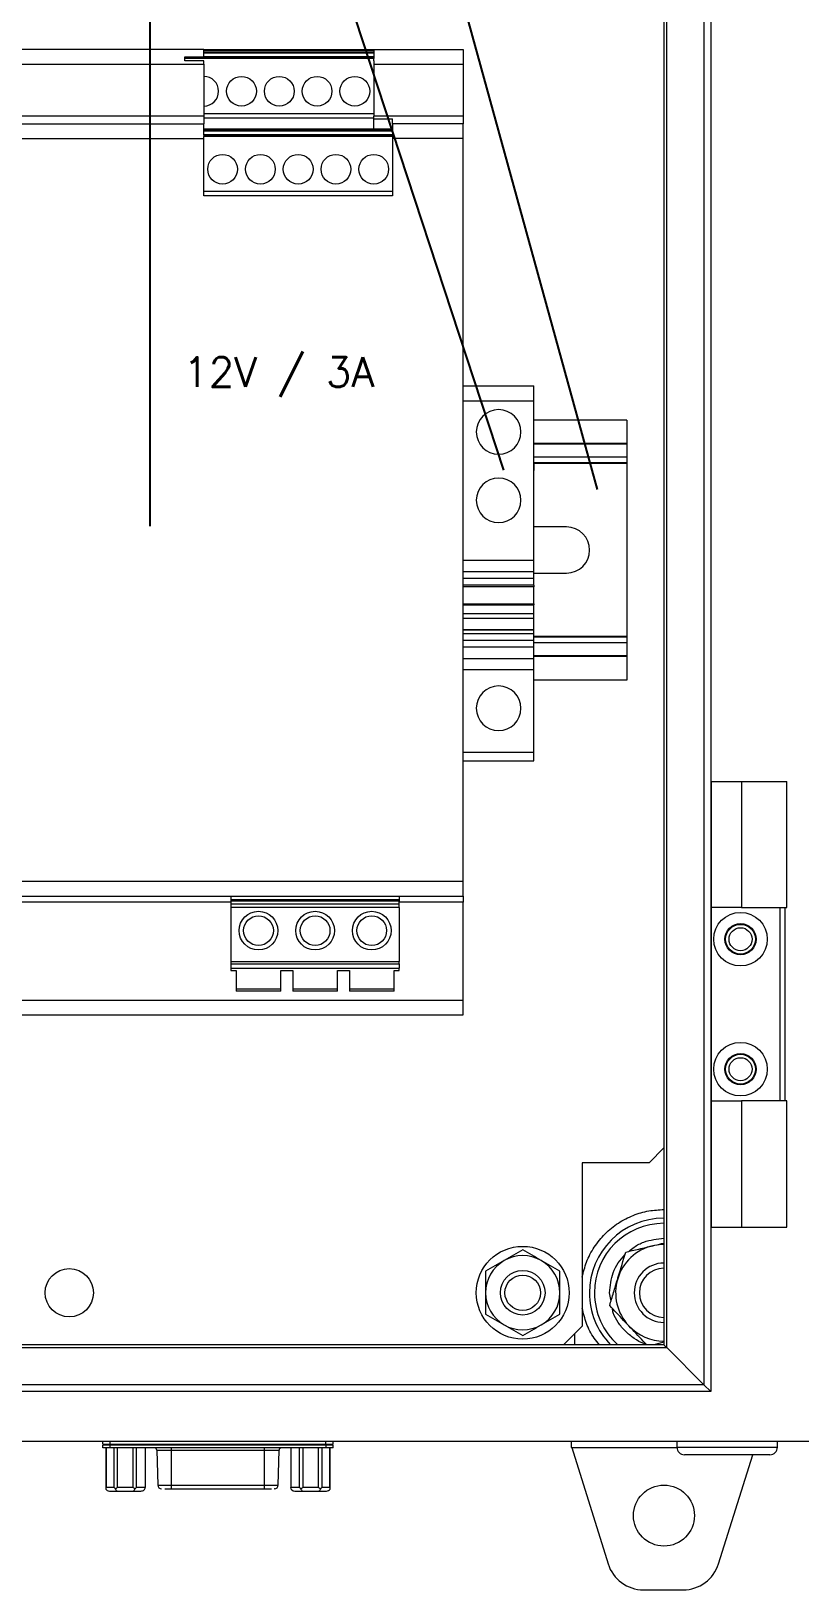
# Model space of a CAD drawing. Extents: x 4137 to 28680, y 2446 to 6814.
# Drawn here: x 15388.4 to 15518.7, y 3006.1 to 3270.5 of the extents above; entities that cross this region are included whole.
import ezdxf
from ezdxf.enums import TextEntityAlignment as Align

# ---------------------------------------------------------------- set-up
doc = ezdxf.new("R2010")
doc.units = 0
doc.header["$LTSCALE"] = 0.5
doc.layers.get('0').update_dxf_attribs({"linetype": 'CONTINUOUS'})
doc.layers.add('DIM', color=5, linetype='CONTINUOUS')
doc.layers.add('VOL', color=2, linetype='CONTINUOUS')
doc.styles.get("Standard").update_dxf_attribs({"font": 'simplex.shx'})

msp = doc.modelspace()

# ---------------------------------------------------------------- linework, layer by layer
at = {"color": 7, "linetype": 'Continuous', "lineweight": 15}
for p, q in [((15503.64, 3400.86), (15503.64, 3039.73)), ((15503.64, 3400.86), (15503.64, 3039.73)), ((15502.47, 3399.7), (15502.47, 3040.89)), ((15502.47, 3399.7), (15502.47, 3040.89)), ((15495.69, 3392.91), (15495.69, 3047.67)), ((15495.69, 3392.91), (15495.69, 3047.67)), ((15496.18, 3047.18), (15496.18, 3393.41)), ((15496.18, 3047.18), (15496.18, 3393.41)), ((15417.68, 3267.42), (15386.07, 3267.42)), ((15417.68, 3267.42), (15386.07, 3267.42)), ((15414.48, 3266.15), (15417.68, 3266.15)), ((15414.48, 3265.9), (15414.48, 3266.15)), ((15414.48, 3266.15), (15446.49, 3266.15)), ((15414.48, 3266.15), (15414.48, 3266.15)), ((15414.48, 3266.15), (15417.68, 3266.15)), ((15414.48, 3265.9), (15414.48, 3266.15)), ((15414.48, 3266.15), (15446.49, 3266.15)), ((15414.48, 3266.15), (15414.48, 3266.15)), ((15446.49, 3265.9), (15414.48, 3265.9)), ((15414.48, 3265.51), (15414.48, 3265.9)), ((15446.49, 3265.9), (15414.48, 3265.9)), ((15414.48, 3265.51), (15414.48, 3265.9)), ((15417.68, 3266.15), (15417.68, 3267.42)), ((15417.68, 3267.42), (15446.49, 3267.42)), ((15417.68, 3266.15), (15417.68, 3267.42)), ((15417.68, 3267.42), (15446.49, 3267.42)), ((15417.68, 3267.16), (15446.49, 3267.16)), ((15417.68, 3267.16), (15446.49, 3267.16)), ((15417.68, 3266.91), (15446.49, 3266.91)), ((15417.68, 3266.91), (15446.49, 3266.91)), ((15446.49, 3266.79), (15417.68, 3266.79)), ((15446.49, 3266.79), (15417.68, 3266.79)), ((15446.49, 3266.18), (15417.68, 3266.18)), ((15446.49, 3266.18), (15417.68, 3266.18)), ((15446.49, 3267.42), (15446.49, 3266.15)), ((15446.49, 3267.42), (15461.67, 3267.42)), ((15446.49, 3267.42), (15446.49, 3266.15)), ((15446.49, 3267.42), (15461.67, 3267.42)), ((15446.49, 3266.15), (15446.49, 3265.9)), ((15446.49, 3266.15), (15446.49, 3266.15)), ((15446.49, 3266.15), (15446.49, 3265.9)), ((15446.49, 3266.15), (15446.49, 3266.15)), ((15446.49, 3265.51), (15446.49, 3265.9)), ((15446.49, 3265.51), (15446.49, 3265.9)), ((15461.67, 3267.42), (15461.67, 3264.9)), ((15461.67, 3267.42), (15461.67, 3264.9)), ((15386.07, 3264.9), (15417.68, 3264.9)), ((15386.07, 3264.9), (15417.68, 3264.9)), ((15417.68, 3265.51), (15414.48, 3265.51)), ((15417.68, 3265.51), (15414.48, 3265.51)), ((15417.68, 3264.9), (15417.68, 3265.51)), ((15417.68, 3264.9), (15417.68, 3265.51)), ((15417.68, 3264.9), (15417.68, 3256.08)), ((15417.68, 3264.9), (15417.68, 3256.08)), ((15446.49, 3265.51), (15446.49, 3264.9)), ((15446.49, 3265.51), (15446.49, 3264.9)), ((15446.49, 3264.9), (15461.67, 3264.9)), ((15446.49, 3264.9), (15446.49, 3256.08)), ((15446.49, 3264.9), (15461.67, 3264.9)), ((15446.49, 3264.9), (15446.49, 3256.08)), ((15461.67, 3264.9), (15461.67, 3256.08)), ((15461.67, 3264.9), (15461.67, 3256.08)), ((15417.68, 3256.08), (15386.07, 3256.08)), ((15417.68, 3256.08), (15386.07, 3256.08)), ((15417.68, 3256.54), (15446.49, 3256.54)), ((15417.68, 3256.54), (15446.49, 3256.54)), ((15417.68, 3256.08), (15417.68, 3254.82)), ((15417.68, 3256.08), (15417.68, 3254.82)), ((15417.68, 3255.79), (15446.49, 3255.79)), ((15417.68, 3255.79), (15446.49, 3255.79)), ((15446.49, 3255.65), (15446.49, 3256.08)), ((15461.67, 3256.08), (15446.49, 3256.08)), ((15446.49, 3255.65), (15446.49, 3256.08)), ((15461.67, 3256.08), (15446.49, 3256.08)), ((15446.49, 3255.65), (15449.69, 3255.65)), ((15446.49, 3253.93), (15446.49, 3255.65)), ((15446.49, 3255.65), (15449.69, 3255.65)), ((15446.49, 3253.93), (15446.49, 3255.65)), ((15449.69, 3254.82), (15449.69, 3255.65)), ((15449.69, 3254.82), (15449.69, 3255.65)), ((15461.67, 3256.08), (15461.67, 3254.82)), ((15461.67, 3256.08), (15461.67, 3254.82)), ((15386.07, 3254.82), (15417.68, 3254.82)), ((15386.07, 3254.82), (15417.68, 3254.82)), ((15417.68, 3252.9), (15417.68, 3254.82)), ((15417.68, 3252.9), (15417.68, 3254.82)), ((15417.68, 3253.93), (15449.69, 3253.93)), ((15417.68, 3253.93), (15449.69, 3253.93)), ((15449.69, 3253.68), (15417.68, 3253.68)), ((15449.69, 3253.68), (15417.68, 3253.68)), ((15449.69, 3253.56), (15417.68, 3253.56)), ((15449.69, 3253.56), (15417.68, 3253.56)), ((15417.68, 3252.95), (15449.69, 3252.95)), ((15417.68, 3252.95), (15449.69, 3252.95)), ((15449.69, 3252.92), (15417.68, 3252.92)), ((15449.69, 3252.92), (15417.68, 3252.92)), ((15417.68, 3252.9), (15417.68, 3252.67)), ((15417.68, 3252.9), (15417.68, 3252.67)), ((15449.69, 3252.67), (15417.68, 3252.67)), ((15417.68, 3243.31), (15417.68, 3252.67)), ((15449.69, 3252.67), (15417.68, 3252.67)), ((15417.68, 3243.31), (15417.68, 3252.67)), ((15449.69, 3254.82), (15449.69, 3252.9)), ((15461.67, 3254.82), (15449.69, 3254.82)), ((15449.69, 3254.82), (15449.69, 3252.9)), ((15461.67, 3254.82), (15449.69, 3254.82)), ((15449.69, 3252.67), (15449.69, 3252.9)), ((15449.69, 3252.67), (15449.69, 3252.9)), ((15449.69, 3252.67), (15449.69, 3243.31)), ((15449.69, 3252.67), (15449.69, 3243.31)), ((15461.67, 3252.3), (15461.67, 3254.82)), ((15461.67, 3252.3), (15461.67, 3254.82)), ((15386.07, 3252.3), (15417.68, 3252.3)), ((15386.07, 3252.3), (15417.68, 3252.3)), ((15461.67, 3252.3), (15449.69, 3252.3)), ((15461.67, 3252.3), (15449.69, 3252.3)), ((15461.67, 3126.3), (15461.67, 3252.3)), ((15461.67, 3126.3), (15461.67, 3252.3)), ((15449.69, 3243.31), (15417.68, 3243.31)), ((15417.68, 3242.98), (15417.68, 3243.31)), ((15449.69, 3243.31), (15417.68, 3243.31)), ((15417.68, 3242.98), (15417.68, 3243.31)), ((15417.68, 3242.56), (15417.68, 3242.98)), ((15417.68, 3242.56), (15417.68, 3242.98)), ((15449.69, 3242.56), (15417.68, 3242.56)), ((15449.69, 3242.56), (15417.68, 3242.56)), ((15449.69, 3243.31), (15449.69, 3242.98)), ((15449.69, 3243.31), (15449.69, 3242.98)), ((15449.69, 3242.98), (15449.69, 3242.56)), ((15449.69, 3242.98), (15449.69, 3242.56)), ((15461.67, 3210.34), (15473.64, 3210.34)), ((15461.67, 3210.34), (15473.64, 3210.34)), ((15473.64, 3207.82), (15473.64, 3210.34)), ((15473.64, 3207.82), (15473.64, 3210.34)), ((15461.67, 3207.82), (15473.64, 3207.82)), ((15461.67, 3207.82), (15473.64, 3207.82)), ((15473.64, 3180.73), (15473.64, 3207.82)), ((15473.64, 3180.73), (15473.64, 3207.82)), ((15489.39, 3204.54), (15473.64, 3204.54)), ((15489.39, 3204.54), (15473.64, 3204.54)), ((15489.39, 3204.54), (15489.39, 3200.51)), ((15489.39, 3204.54), (15489.39, 3200.51)), ((15489.39, 3200.51), (15489.39, 3198.24)), ((15489.39, 3200.51), (15489.39, 3198.24)), ((15489.39, 3198.24), (15473.64, 3198.24)), ((15489.39, 3198.24), (15473.64, 3198.24)), ((15473.64, 3197.25), (15473.64, 3195.98)), ((15473.64, 3197.25), (15473.64, 3195.98)), ((15489.39, 3198.24), (15489.39, 3197.23)), ((15489.39, 3198.24), (15489.39, 3197.23)), ((15489.39, 3197.23), (15489.39, 3167.75)), ((15489.39, 3197.23), (15489.39, 3167.75)), ((15479.18, 3186.4), (15473.64, 3186.4)), ((15479.18, 3186.4), (15473.64, 3186.4)), ((15473.64, 3180.73), (15461.67, 3180.73)), ((15473.64, 3180.73), (15461.67, 3180.73)), ((15461.67, 3178.84), (15473.64, 3178.84)), ((15461.67, 3178.84), (15473.64, 3178.84)), ((15473.64, 3178.84), (15473.64, 3180.73)), ((15473.64, 3178.84), (15473.64, 3180.73)), ((15473.64, 3177.7), (15473.64, 3178.84)), ((15473.64, 3177.7), (15473.64, 3178.84)), ((15473.64, 3178.59), (15479.18, 3178.59)), ((15473.64, 3178.59), (15479.18, 3178.59)), ((15461.67, 3177.7), (15473.64, 3177.7)), ((15461.67, 3177.7), (15473.64, 3177.7)), ((15473.64, 3176.55), (15461.67, 3176.55)), ((15473.64, 3176.55), (15461.67, 3176.55)), ((15473.64, 3176.25), (15461.67, 3176.25)), ((15473.64, 3176.25), (15461.67, 3176.25)), ((15473.64, 3176.55), (15473.64, 3177.7)), ((15473.64, 3176.55), (15473.64, 3177.7)), ((15473.64, 3176.55), (15473.64, 3176.25)), ((15473.64, 3176.55), (15473.64, 3176.25)), ((15473.64, 3173.36), (15473.64, 3176.25)), ((15473.64, 3173.36), (15473.64, 3176.25)), ((15461.67, 3173.36), (15473.64, 3173.36)), ((15461.67, 3173.36), (15473.64, 3173.36)), ((15461.67, 3173.17), (15473.64, 3173.17)), ((15461.67, 3173.17), (15473.64, 3173.17)), ((15461.67, 3173.17), (15473.64, 3173.17)), ((15461.67, 3173.17), (15473.64, 3173.17)), ((15473.64, 3173.36), (15473.64, 3173.17)), ((15473.64, 3173.36), (15473.64, 3173.17)), ((15473.64, 3171.66), (15473.64, 3173.17)), ((15473.64, 3171.66), (15473.64, 3173.17)), ((15473.64, 3171.66), (15461.67, 3171.66)), ((15473.64, 3171.66), (15461.67, 3171.66)), ((15473.64, 3170.9), (15461.67, 3170.9)), ((15473.64, 3170.9), (15461.67, 3170.9)), ((15473.64, 3170.9), (15461.67, 3170.9)), ((15473.64, 3170.9), (15461.67, 3170.9)), ((15473.64, 3170.9), (15473.64, 3171.66)), ((15473.64, 3170.9), (15473.64, 3171.66)), ((15473.64, 3168.98), (15473.64, 3170.9)), ((15473.64, 3168.98), (15473.64, 3170.9)), ((15473.64, 3168.98), (15461.67, 3168.98)), ((15473.64, 3168.98), (15461.67, 3168.98)), ((15461.67, 3168.96), (15473.64, 3168.96)), ((15461.67, 3168.96), (15473.64, 3168.96)), ((15473.64, 3168.28), (15461.67, 3168.28)), ((15473.64, 3168.28), (15461.67, 3168.28)), ((15473.64, 3168.96), (15473.64, 3168.98)), ((15473.64, 3168.96), (15473.64, 3168.98)), ((15473.64, 3168.28), (15473.64, 3168.96)), ((15473.64, 3168.28), (15473.64, 3168.96)), ((15473.64, 3167.12), (15473.64, 3168.28)), ((15473.64, 3167.12), (15473.64, 3168.28)), ((15473.64, 3167.12), (15461.67, 3167.12)), ((15473.64, 3167.12), (15461.67, 3167.12)), ((15473.64, 3165.99), (15461.67, 3165.99)), ((15473.64, 3165.99), (15461.67, 3165.99)), ((15473.64, 3165.99), (15473.64, 3167.12)), ((15473.64, 3165.99), (15473.64, 3167.12)), ((15489.39, 3166.74), (15473.64, 3166.74)), ((15489.39, 3166.74), (15473.64, 3166.74)), ((15473.64, 3164.1), (15473.64, 3165.99)), ((15473.64, 3164.1), (15473.64, 3165.99)), ((15489.39, 3167.75), (15489.39, 3166.74)), ((15489.39, 3167.75), (15489.39, 3166.74)), ((15489.39, 3166.74), (15489.39, 3164.47)), ((15489.39, 3166.74), (15489.39, 3164.47)), ((15461.67, 3164.1), (15473.64, 3164.1)), ((15461.67, 3164.1), (15473.64, 3164.1)), ((15473.64, 3162.21), (15473.64, 3164.1)), ((15473.64, 3162.21), (15473.64, 3164.1)), ((15489.39, 3164.47), (15489.39, 3160.44)), ((15489.39, 3164.47), (15489.39, 3160.44)), ((15461.67, 3162.21), (15473.64, 3162.21)), ((15461.67, 3162.21), (15473.64, 3162.21)), ((15473.64, 3148.22), (15473.64, 3162.21)), ((15473.64, 3148.22), (15473.64, 3162.21)), ((15489.39, 3160.44), (15473.64, 3160.44)), ((15489.39, 3160.44), (15473.64, 3160.44)), ((15461.67, 3148.22), (15473.64, 3148.22)), ((15461.67, 3148.22), (15473.64, 3148.22)), ((15461.67, 3146.71), (15473.64, 3146.71)), ((15461.67, 3146.71), (15473.64, 3146.71)), ((15473.64, 3146.71), (15473.64, 3148.22)), ((15473.64, 3146.71), (15473.64, 3148.22)), ((15503.73, 3143.24), (15503.64, 3143.24)), ((15503.73, 3143.24), (15503.64, 3143.24)), ((15503.73, 3121.82), (15503.73, 3143.24)), ((15503.73, 3143.24), (15508.85, 3143.24)), ((15503.73, 3121.82), (15503.73, 3143.24)), ((15503.73, 3143.24), (15508.85, 3143.24)), ((15508.85, 3143.24), (15508.85, 3121.82)), ((15508.85, 3143.24), (15516.54, 3143.24)), ((15508.85, 3143.24), (15508.85, 3121.82)), ((15508.85, 3143.24), (15516.54, 3143.24)), ((15516.54, 3121.82), (15516.54, 3143.24)), ((15516.54, 3121.82), (15516.54, 3143.24)), ((15386.07, 3126.3), (15461.67, 3126.3)), ((15386.07, 3126.3), (15461.67, 3126.3)), ((15461.67, 3123.78), (15461.67, 3126.3)), ((15461.67, 3123.78), (15461.67, 3126.3)), ((15386.07, 3123.78), (15461.67, 3123.78)), ((15386.07, 3123.78), (15461.67, 3123.78)), ((15422.28, 3123.78), (15422.28, 3123.19)), ((15422.28, 3123.78), (15422.28, 3123.19)), ((15422.28, 3123.19), (15450.83, 3123.19)), ((15422.28, 3123.19), (15422.28, 3122.92)), ((15422.28, 3123.19), (15450.83, 3123.19)), ((15422.28, 3123.19), (15422.28, 3122.92)), ((15450.83, 3122.92), (15422.28, 3122.92)), ((15422.28, 3122.92), (15422.28, 3122.45)), ((15450.83, 3122.92), (15422.28, 3122.92)), ((15422.28, 3122.92), (15422.28, 3122.45)), ((15450.83, 3123.78), (15450.83, 3123.19)), ((15450.83, 3123.78), (15450.83, 3123.19)), ((15450.83, 3123.19), (15450.83, 3122.92)), ((15450.83, 3123.19), (15450.83, 3122.92)), ((15450.83, 3122.45), (15450.83, 3122.92)), ((15450.83, 3122.45), (15450.83, 3122.92)), ((15461.67, 3123.78), (15461.67, 3122.77)), ((15461.67, 3123.78), (15461.67, 3122.77)), ((15422.28, 3122.45), (15450.83, 3122.45)), ((15422.28, 3122.45), (15422.28, 3121.82)), ((15422.28, 3122.45), (15450.83, 3122.45)), ((15422.28, 3122.45), (15422.28, 3121.82)), ((15450.83, 3121.82), (15422.28, 3121.82)), ((15422.28, 3121.82), (15422.28, 3112.69)), ((15450.83, 3121.82), (15422.28, 3121.82)), ((15422.28, 3121.82), (15422.28, 3112.69)), ((15450.83, 3121.82), (15450.83, 3122.45)), ((15450.83, 3121.82), (15450.83, 3122.45)), ((15450.83, 3121.82), (15450.83, 3112.69)), ((15450.83, 3121.82), (15450.83, 3112.69)), ((15461.67, 3106.14), (15461.67, 3122.77)), ((15461.67, 3106.14), (15461.67, 3122.77)), ((15503.64, 3121.82), (15503.73, 3121.82)), ((15503.64, 3121.82), (15503.73, 3121.82)), ((15508.85, 3121.82), (15503.73, 3121.82)), ((15508.85, 3121.82), (15503.73, 3121.82)), ((15503.76, 3089.06), (15503.76, 3121.82)), ((15503.76, 3089.06), (15503.76, 3121.82)), ((15508.85, 3121.82), (15516.54, 3121.82)), ((15508.85, 3121.82), (15516.54, 3121.82)), ((15515.35, 3121.82), (15515.35, 3089.06)), ((15515.35, 3121.82), (15515.35, 3089.06)), ((15516.23, 3089.06), (15516.23, 3121.82)), ((15516.23, 3089.06), (15516.23, 3121.82)), ((15422.28, 3112.69), (15450.83, 3112.69)), ((15422.28, 3112.69), (15422.28, 3112.31)), ((15422.28, 3112.69), (15450.83, 3112.69)), ((15422.28, 3112.69), (15422.28, 3112.31)), ((15422.28, 3112.31), (15450.83, 3112.31)), ((15422.28, 3112.31), (15422.28, 3111.55)), ((15422.28, 3112.31), (15450.83, 3112.31)), ((15422.28, 3112.31), (15422.28, 3111.55)), ((15450.83, 3112.31), (15450.83, 3112.69)), ((15450.83, 3112.31), (15450.83, 3112.69)), ((15450.83, 3112.31), (15450.83, 3111.55)), ((15450.83, 3112.31), (15450.83, 3111.55)), ((15422.28, 3111.55), (15450.83, 3111.55)), ((15422.28, 3111.55), (15422.28, 3111.18)), ((15422.28, 3111.55), (15450.83, 3111.55)), ((15422.28, 3111.55), (15422.28, 3111.18)), ((15422.28, 3111.18), (15423.18, 3111.18)), ((15422.28, 3111.18), (15423.18, 3111.18)), ((15423.18, 3111.18), (15423.18, 3108.03)), ((15423.18, 3111.18), (15423.18, 3108.03)), ((15430.74, 3111.18), (15432.78, 3111.18)), ((15430.74, 3108.03), (15430.74, 3111.18)), ((15430.74, 3111.18), (15432.78, 3111.18)), ((15430.74, 3108.03), (15430.74, 3111.18)), ((15432.78, 3111.18), (15432.78, 3108.03)), ((15432.78, 3111.18), (15432.78, 3108.03)), ((15440.34, 3111.18), (15442.38, 3111.18)), ((15440.34, 3108.03), (15440.34, 3111.18)), ((15440.34, 3111.18), (15442.38, 3111.18)), ((15440.34, 3108.03), (15440.34, 3111.18)), ((15442.38, 3111.18), (15442.38, 3108.03)), ((15442.38, 3111.18), (15442.38, 3108.03)), ((15449.94, 3111.18), (15450.83, 3111.18)), ((15449.94, 3108.03), (15449.94, 3111.18)), ((15449.94, 3111.18), (15450.83, 3111.18)), ((15449.94, 3108.03), (15449.94, 3111.18)), ((15450.83, 3111.18), (15450.83, 3111.55)), ((15450.83, 3111.18), (15450.83, 3111.55)), ((15423.18, 3108.03), (15430.74, 3108.03)), ((15423.18, 3108.03), (15423.18, 3107.65)), ((15423.18, 3108.03), (15430.74, 3108.03)), ((15423.18, 3108.03), (15423.18, 3107.65)), ((15430.74, 3107.65), (15423.18, 3107.65)), ((15430.74, 3107.65), (15423.18, 3107.65)), ((15430.74, 3107.65), (15430.74, 3108.03)), ((15430.74, 3107.65), (15430.74, 3108.03)), ((15432.78, 3108.03), (15440.34, 3108.03)), ((15432.78, 3108.03), (15432.78, 3107.65)), ((15432.78, 3108.03), (15440.34, 3108.03)), ((15432.78, 3108.03), (15432.78, 3107.65)), ((15440.34, 3107.65), (15432.78, 3107.65)), ((15440.34, 3107.65), (15432.78, 3107.65)), ((15440.34, 3107.65), (15440.34, 3108.03)), ((15440.34, 3107.65), (15440.34, 3108.03)), ((15442.38, 3108.03), (15449.94, 3108.03)), ((15442.38, 3108.03), (15442.38, 3107.65)), ((15442.38, 3108.03), (15449.94, 3108.03)), ((15442.38, 3108.03), (15442.38, 3107.65)), ((15449.94, 3107.65), (15442.38, 3107.65)), ((15449.94, 3107.65), (15442.38, 3107.65)), ((15449.94, 3107.65), (15449.94, 3108.03)), ((15449.94, 3107.65), (15449.94, 3108.03)), ((15386.07, 3106.14), (15461.67, 3106.14)), ((15386.07, 3106.14), (15461.67, 3106.14)), ((15461.67, 3103.62), (15461.67, 3106.14)), ((15461.67, 3103.62), (15461.67, 3106.14)), ((15386.07, 3103.62), (15461.67, 3103.62)), ((15386.07, 3103.62), (15461.67, 3103.62)), ((15503.64, 3089.06), (15503.73, 3089.06)), ((15503.64, 3089.06), (15503.73, 3089.06)), ((15503.73, 3067.64), (15503.73, 3089.06)), ((15503.73, 3089.06), (15508.85, 3089.06)), ((15503.73, 3067.64), (15503.73, 3089.06)), ((15503.73, 3089.06), (15508.85, 3089.06)), ((15508.85, 3089.06), (15508.85, 3067.64)), ((15516.54, 3089.06), (15508.85, 3089.06)), ((15508.85, 3089.06), (15508.85, 3067.64)), ((15516.54, 3089.06), (15508.85, 3089.06)), ((15516.54, 3067.64), (15516.54, 3089.06)), ((15516.54, 3067.64), (15516.54, 3089.06)), ((15495.69, 3081.06), (15493.17, 3078.54)), ((15495.69, 3081.06), (15493.17, 3078.54)), ((15493.17, 3078.54), (15481.83, 3078.54)), ((15481.83, 3078.54), (15481.83, 3050.82)), ((15493.17, 3078.54), (15481.83, 3078.54)), ((15481.83, 3078.54), (15481.83, 3050.82)), ((15503.64, 3067.64), (15503.73, 3067.64)), ((15503.64, 3067.64), (15503.73, 3067.64)), ((15503.73, 3067.64), (15508.85, 3067.64)), ((15503.73, 3067.64), (15508.85, 3067.64)), ((15508.85, 3067.64), (15516.54, 3067.64)), ((15508.85, 3067.64), (15516.54, 3067.64)), ((15481.83, 3050.82), (15478.68, 3047.67)), ((15481.83, 3050.82), (15478.68, 3047.67)), ((15480.57, 3047.67), (15480.57, 3049.56)), ((15480.57, 3047.67), (15480.57, 3049.56)), ((15284.78, 3047.18), (15496.18, 3047.18)), ((15284.78, 3047.18), (15496.18, 3047.18)), ((15495.69, 3047.67), (15285.27, 3047.67)), ((15495.69, 3047.67), (15285.27, 3047.67)), ((15495.69, 3048.08), (15493.98, 3047.67)), ((15495.69, 3048.08), (15493.98, 3047.67)), ((15502.47, 3040.89), (15496.18, 3047.18)), ((15502.47, 3040.89), (15496.18, 3047.18)), ((15502.47, 3040.89), (15278.49, 3040.89)), ((15502.47, 3040.89), (15278.49, 3040.89)), ((15502.47, 3040.89), (15503.64, 3039.73)), ((15502.47, 3040.89), (15503.64, 3039.73)), ((15503.64, 3039.73), (15277.33, 3039.73)), ((15503.64, 3039.73), (15277.33, 3039.73)), ((15268.89, 3031.29), (15520.89, 3031.29)), ((15268.89, 3031.29), (15520.89, 3031.29)), ((15400.56, 3030.79), (15400.56, 3031.29)), ((15400.56, 3030.79), (15401.82, 3030.79)), ((15400.56, 3030.16), (15400.56, 3030.66)), ((15401.82, 3030.66), (15400.56, 3030.66)), ((15401.82, 3030.79), (15401.82, 3031.29)), ((15401.82, 3030.79), (15438.36, 3030.79)), ((15401.82, 3030.16), (15401.82, 3030.66)), ((15438.36, 3030.66), (15401.82, 3030.66)), ((15402.45, 3030.79), (15402.45, 3030.66)), ((15406.23, 3030.66), (15406.23, 3030.79)), ((15410.73, 3030.79), (15410.73, 3030.66)), ((15429.45, 3030.66), (15429.45, 3030.79)), ((15433.95, 3030.79), (15433.95, 3030.66)), ((15437.73, 3030.66), (15437.73, 3030.79)), ((15438.36, 3030.79), (15438.36, 3031.29)), ((15438.36, 3030.79), (15439.62, 3030.79)), ((15438.36, 3030.66), (15438.36, 3030.16)), ((15439.62, 3030.66), (15438.36, 3030.66)), ((15439.62, 3030.79), (15439.62, 3031.29)), ((15439.62, 3030.16), (15439.62, 3030.66)), ((15479.94, 3031.29), (15479.94, 3030.25)), ((15479.94, 3031.29), (15479.94, 3030.25)), ((15497.9, 3031.29), (15497.9, 3030.28)), ((15497.9, 3031.29), (15497.9, 3030.28)), ((15514.91, 3030.28), (15514.91, 3031.29)), ((15514.91, 3030.28), (15514.91, 3031.29)), ((15401.82, 3030.16), (15400.56, 3030.16)), ((15401.06, 3030.16), (15401.06, 3023.17)), ((15401.14, 3030.16), (15401.14, 3023.48)), ((15438.36, 3030.16), (15401.82, 3030.16)), ((15402.48, 3023.48), (15402.48, 3030.16)), ((15403.03, 3030.16), (15403.03, 3023.48)), ((15405.7, 3023.48), (15405.7, 3030.16)), ((15406.25, 3030.16), (15406.25, 3023.48)), ((15407.77, 3030.16), (15407.77, 3023.48)), ((15409.73, 3029.79), (15409.89, 3023.84)), ((15412.24, 3029.79), (15412.24, 3030.16)), ((15412.24, 3029.79), (15427.94, 3029.79)), ((15412.24, 3023.84), (15412.24, 3029.79)), ((15427.94, 3030.16), (15427.94, 3029.79)), ((15427.94, 3029.79), (15427.94, 3023.84)), ((15430.29, 3023.84), (15430.45, 3029.79)), ((15432.42, 3030.16), (15432.42, 3023.48)), ((15433.93, 3023.48), (15433.93, 3030.16)), ((15434.48, 3030.16), (15434.48, 3023.48)), ((15437.16, 3023.48), (15437.16, 3030.16)), ((15437.7, 3030.16), (15437.7, 3023.48)), ((15439.62, 3030.16), (15438.36, 3030.16)), ((15439.04, 3023.48), (15439.04, 3030.16)), ((15439.12, 3023.17), (15439.12, 3030.16)), ((15479.94, 3030.25), (15480.05, 3030.25)), ((15479.94, 3030.25), (15480.05, 3030.25)), ((15480.05, 3030.25), (15497.9, 3030.25)), ((15480.05, 3030.25), (15486.22, 3010.51)), ((15480.05, 3030.25), (15497.9, 3030.25)), ((15480.05, 3030.25), (15486.22, 3010.51)), ((15504.95, 3010.51), (15510.73, 3029.02)), ((15504.95, 3010.51), (15510.73, 3029.02)), ((15402.48, 3023.48), (15401.14, 3023.48)), ((15401.69, 3022.85), (15403.03, 3022.85)), ((15402.71, 3023.17), (15403.03, 3023.48)), ((15405.7, 3023.48), (15403.03, 3023.48)), ((15403.03, 3022.85), (15405.7, 3022.85)), ((15405.7, 3022.85), (15407.04, 3022.85)), ((15407.77, 3023.48), (15406.25, 3023.48)), ((15410.54, 3023.23), (15410.52, 3023.23)), ((15411.08, 3023.23), (15412.24, 3023.23)), ((15412.24, 3023.84), (15427.94, 3023.84)), ((15412.24, 3023.23), (15412.24, 3023.84)), ((15412.24, 3023.23), (15427.94, 3023.23)), ((15427.94, 3023.84), (15427.94, 3023.23)), ((15427.94, 3023.23), (15429.1, 3023.23)), ((15429.66, 3023.23), (15429.64, 3023.23)), ((15433.93, 3023.48), (15432.42, 3023.48)), ((15433.14, 3022.85), (15434.48, 3022.85)), ((15437.16, 3023.48), (15434.48, 3023.48)), ((15434.48, 3022.85), (15437.16, 3022.85)), ((15437.16, 3022.85), (15438.49, 3022.85)), ((15439.04, 3023.48), (15437.7, 3023.48)), ((15492.23, 3006.09), (15498.93, 3006.09)), ((15492.23, 3006.09), (15498.93, 3006.09))]:
    msp.add_line(p, q, dxfattribs=at)
at = {"color": 8, "linetype": 'Continuous', "lineweight": 15}
for p, q in [((15422.28, 3122.77), (15386.07, 3122.77)), ((15422.28, 3122.77), (15386.07, 3122.77)), ((15461.67, 3122.77), (15450.83, 3122.77)), ((15461.67, 3122.77), (15450.83, 3122.77)), ((15486.72, 3055.08), (15486.45, 3056.49)), ((15486.72, 3055.08), (15486.45, 3056.49)), ((15412.24, 3030.66), (15412.24, 3030.79)), ((15427.94, 3030.66), (15427.94, 3030.79)), ((15497.9, 3030.28), (15514.91, 3030.28)), ((15497.9, 3030.28), (15514.91, 3030.28)), ((15409.73, 3029.79), (15412.24, 3029.79)), ((15427.94, 3029.79), (15430.45, 3029.79)), ((15409.89, 3023.84), (15412.24, 3023.84)), ((15427.94, 3023.84), (15430.29, 3023.84))]:
    msp.add_line(p, q, dxfattribs=at)
at = {"color": 7, "linetype": 'Continuous', "lineweight": 15, "flags": 128}
for points in [[(15495.69, 3064.68), (15494.86, 3064.64), (15493.81, 3064.46)], [(15495.69, 3064.68), (15494.86, 3064.64), (15493.81, 3064.46)], [(15495.69, 3047.67), (15495.75, 3047.62), (15495.91, 3047.45), (15496.18, 3047.18)], [(15495.69, 3047.67), (15495.75, 3047.62), (15495.91, 3047.45), (15496.18, 3047.18)], [(15405.7, 3023.48), (15405.81, 3023.37), (15405.92, 3023.27), (15406.02, 3023.17)], [(15434.17, 3023.17), (15434.27, 3023.27), (15434.37, 3023.37), (15434.48, 3023.48)], [(15437.16, 3023.48), (15437.26, 3023.37), (15437.37, 3023.27), (15437.47, 3023.17)]]:
    msp.add_lwpolyline(points, dxfattribs=at)
at = {"color": 7, "linetype": 'Continuous', "lineweight": 15}
for centre, radius in [((15424.08, 3260.32), 2.52), ((15424.08, 3260.32), 2.52), ((15430.49, 3260.32), 2.52), ((15430.49, 3260.32), 2.52), ((15436.89, 3260.32), 2.52), ((15436.89, 3260.32), 2.52), ((15443.29, 3260.32), 2.52), ((15443.29, 3260.32), 2.52), ((15420.88, 3247.09), 2.52), ((15420.88, 3247.09), 2.52), ((15427.29, 3247.09), 2.52), ((15427.29, 3247.09), 2.52), ((15433.69, 3247.09), 2.52), ((15433.69, 3247.09), 2.52), ((15440.09, 3247.09), 2.52), ((15440.09, 3247.09), 2.52), ((15446.49, 3247.09), 2.52), ((15446.49, 3247.09), 2.52), ((15426.96, 3117.92), 3.28), ((15426.96, 3117.92), 3.28), ((15426.96, 3117.92), 2.52), ((15426.96, 3117.92), 2.52), ((15436.56, 3117.92), 3.28), ((15436.56, 3117.92), 3.28), ((15436.56, 3117.92), 2.52), ((15436.56, 3117.92), 2.52), ((15446.16, 3117.92), 3.28), ((15446.16, 3117.92), 3.28), ((15446.16, 3117.92), 2.52), ((15446.16, 3117.92), 2.52), ((15508.67, 3116.47), 4.54), ((15508.67, 3116.47), 4.54), ((15508.67, 3116.47), 2.65), ((15508.67, 3116.47), 2.65), ((15508.67, 3116.47), 2.52), ((15508.67, 3116.47), 2.52), ((15508.67, 3116.47), 1.95), ((15508.67, 3116.47), 1.95), ((15508.67, 3094.42), 4.54), ((15508.67, 3094.42), 4.54), ((15508.67, 3094.42), 2.65), ((15508.67, 3094.42), 2.65), ((15508.67, 3094.42), 2.52), ((15508.67, 3094.42), 2.52), ((15508.67, 3094.42), 1.95), ((15508.67, 3094.42), 1.95), ((15471.75, 3056.49), 7.87), ((15471.75, 3056.49), 7.87), ((15394.89, 3056.49), 4.09), ((15394.89, 3056.49), 4.09), ((15471.75, 3056.49), 3.78), ((15471.75, 3056.49), 3.78), ((15471.75, 3056.49), 3.01), ((15471.75, 3056.49), 3.01), ((15495.69, 3018.69), 5.17), ((15495.69, 3018.69), 5.17)]:
    msp.add_circle(centre, radius, dxfattribs=at)
for centre, radius, start, end in [((15417.68, 3260.32), 2.52, 270, 90), ((15417.68, 3260.32), 2.52, 270, 90), ((15467.66, 3202.53), 3.78, 90, 270), ((15467.66, 3202.53), 3.78, 90, 270), ((15467.66, 3202.53), 3.78, 270, 90), ((15467.66, 3202.53), 3.78, 270, 90), ((15467.66, 3190.93), 3.78, 90, 270), ((15467.66, 3190.93), 3.78, 90, 270), ((15467.66, 3190.93), 3.78, 270, 90), ((15467.66, 3190.93), 3.78, 270, 90), ((15479.18, 3182.49), 3.91, 270, 90), ((15479.18, 3182.49), 3.91, 270, 90), ((15467.66, 3155.65), 3.78, 90, 270), ((15467.66, 3155.65), 3.78, 90, 270), ((15467.66, 3155.65), 3.78, 270, 90), ((15467.66, 3155.65), 3.78, 270, 90), ((15471.75, 3056.49), 6.3, 60, 120), ((15471.75, 3056.49), 6.3, 60, 120), ((15495.69, 3056.49), 8.19, 103.2983, 163.2983), ((15495.69, 3056.49), 8.19, 103.2983, 163.2983), ((15471.75, 3056.49), 6.3, 120, 180), ((15471.75, 3056.49), 6.3, 120, 180), ((15471.75, 3056.49), 6.3, 0, 60), ((15471.75, 3056.49), 6.3, 0, 60), ((15495.69, 3056.49), 5.04, 90, 180), ((15495.69, 3056.49), 5.04, 90, 180), ((15495.69, 3056.49), 4.17, 90, 180), ((15495.69, 3056.49), 4.17, 90, 180), ((15495.69, 3056.49), 8.19, 163.2983, 223.2983), ((15495.69, 3056.49), 8.19, 163.2983, 223.2983), ((15471.75, 3056.49), 6.3, 180, 240), ((15471.75, 3056.49), 6.3, 180, 240), ((15471.75, 3056.49), 6.3, 300, 0), ((15471.75, 3056.49), 6.3, 300, 0), ((15495.69, 3056.49), 5.04, 180, 270), ((15495.69, 3056.49), 5.04, 180, 270), ((15495.69, 3056.49), 4.17, 180, 270), ((15495.69, 3056.49), 4.17, 180, 270), ((15471.75, 3056.49), 6.3, 240, 300), ((15471.75, 3056.49), 6.3, 240, 300), ((15495.69, 3056.49), 8.19, 223.2983, 270), ((15495.69, 3056.49), 8.19, 223.2983, 270), ((15499.16, 3030.28), 1.26, 180, 270), ((15499.16, 3030.28), 1.26, 180, 270), ((15513.65, 3030.28), 1.26, 270, 0), ((15513.65, 3030.28), 1.26, 270, 0), ((15409.35, 3029.78), 0.378, 1.5, 90), ((15430.83, 3029.78), 0.378, 90, 178.5), ((15410.52, 3023.86), 0.63, 181.5, 270), ((15429.67, 3023.86), 0.63, 270, 358.5), ((15492.23, 3012.39), 6.3, 197.354, 270), ((15492.23, 3012.39), 6.3, 197.354, 270), ((15498.93, 3012.39), 6.3, 270, 342.646), ((15498.93, 3012.39), 6.3, 270, 342.646)]:
    msp.add_arc(centre, radius, start, end, dxfattribs=at)
at = {"color": 8, "linetype": 'Continuous', "lineweight": 15}
for radius, start, end in [(12.64, 90, 180), (12.64, 90, 180), (11.78, 90, 180), (11.78, 90, 180), (12.64, 180, 224.2343), (12.64, 180, 224.2343), (11.78, 180, 228.4573), (11.78, 180, 228.4573)]:
    msp.add_arc((15495.69, 3056.49), radius, start, end, dxfattribs=at)
at = {"color": 7, "linetype": 'Continuous', "lineweight": 15}
for centre, major_axis, ratio, start_param, end_param in [((15401.69, 3023.48), (0.546, 0.546), 0.57735, 2.094395, 2.617994), ((15401.69, 3023.48), (0.727, 0), 0.866025, 3.665191, 4.712389), ((15403.03, 3023.48), (-0.546, 0.546), 0.57735, 1.047198, 1.570796), ((15403.03, 3023.48), (0, 0.63), 0.57735, 2.094395, 3.141593), ((15405.7, 3023.48), (0, 0.63), 0.57735, 3.141593, 4.18879), ((15405.7, 3023.48), (0.546, 0.546), 0.57735, 4.712389, 5.235988), ((15407.04, 3023.48), (-0.727, 0), 0.866025, 1.570796, 3.141593), ((15433.14, 3023.48), (0.727, 0), 0.866025, 3.141593, 4.712389), ((15434.48, 3023.48), (-0.546, 0.546), 0.57735, 1.047198, 1.570796), ((15434.48, 3023.48), (0, 0.63), 0.57735, 2.094395, 3.141593), ((15437.16, 3023.48), (0, 0.63), 0.57735, 3.141593, 4.18879), ((15437.16, 3023.48), (0.546, 0.546), 0.57735, 4.712389, 5.235988), ((15438.49, 3023.48), (-0.727, 0), 0.866025, 1.570796, 2.617994), ((15438.49, 3023.48), (0.546, -0.546), 0.57735, 0.523599, 1.047198)]:
    msp.add_ellipse(centre, major_axis=major_axis, ratio=ratio, start_param=start_param, end_param=end_param, dxfattribs=at)
at = {"color": 8, "linetype": 'Continuous', "lineweight": 15}
for points, knots in [([(15481.83, 3059.12), (15482.04, 3059.99), (15482.48, 3061.78), (15483.81, 3064.29), (15485.64, 3066.54), (15487.9, 3068.38), (15490.43, 3069.68), (15493.06, 3070.47), (15494.83, 3070.56), (15495.69, 3070.61)], [0, 0, 0, 0, 0.136921, 0.282998, 0.432176, 0.581354, 0.727432, 0.867679, 1, 1, 1, 1]), ([(15481.83, 3059.12), (15482.04, 3059.99), (15482.48, 3061.78), (15483.81, 3064.29), (15485.64, 3066.54), (15487.9, 3068.38), (15490.43, 3069.68), (15493.06, 3070.47), (15494.83, 3070.56), (15495.69, 3070.61)], [0, 0, 0, 0, 0.136921, 0.282998, 0.432176, 0.581354, 0.727432, 0.867679, 1, 1, 1, 1]), ([(15489.73, 3063.5), (15490.02, 3063.75), (15490.79, 3064.41), (15492.75, 3065.41), (15494.53, 3065.61), (15495.69, 3065.74)], [0, 0, 0, 0, 0.178601, 0.466041, 1, 1, 1, 1]), ([(15489.73, 3063.5), (15490.02, 3063.75), (15490.79, 3064.41), (15492.75, 3065.41), (15494.53, 3065.61), (15495.69, 3065.74)], [0, 0, 0, 0, 0.178601, 0.466041, 1, 1, 1, 1]), ([(15486.45, 3056.49), (15486.57, 3057.65), (15486.77, 3059.44), (15487.88, 3061.57), (15488.68, 3062.48), (15489.07, 3062.93)], [0, 0, 0, 0, 0.487749, 0.750312, 1, 1, 1, 1]), ([(15486.45, 3056.49), (15486.57, 3057.65), (15486.77, 3059.44), (15487.88, 3061.57), (15488.68, 3062.48), (15489.07, 3062.93)], [0, 0, 0, 0, 0.487749, 0.750312, 1, 1, 1, 1]), ([(15484.77, 3047.67), (15484.46, 3048.03), (15483.53, 3049.11), (15482.49, 3051.21), (15482.05, 3053), (15481.83, 3053.86)], [0, 0, 0, 0, 0.203966, 0.614862, 1, 1, 1, 1]), ([(15484.77, 3047.67), (15484.46, 3048.03), (15483.53, 3049.11), (15482.49, 3051.21), (15482.05, 3053), (15481.83, 3053.86)], [0, 0, 0, 0, 0.203966, 0.614862, 1, 1, 1, 1]), ([(15492.59, 3047.84), (15492.49, 3047.86), (15491.77, 3047.98), (15490.6, 3048.75), (15489.09, 3049.9), (15487.94, 3051.4), (15487.12, 3052.71), (15486.99, 3053.57), (15486.96, 3053.82)], [0, 0, 0, 0, 0.036058, 0.253093, 0.474734, 0.696375, 0.913409, 1, 1, 1, 1]), ([(15492.59, 3047.84), (15492.49, 3047.86), (15491.77, 3047.98), (15490.6, 3048.75), (15489.09, 3049.9), (15487.94, 3051.4), (15487.12, 3052.71), (15486.99, 3053.57), (15486.96, 3053.82)], [0, 0, 0, 0, 0.036058, 0.253093, 0.474734, 0.696375, 0.913409, 1, 1, 1, 1])]:
    msp.add_open_spline(points, degree=3, knots=knots, dxfattribs=at)
at = {"color": 7, "linetype": 'Continuous', "lineweight": 15}
for points, knots in [([(15493.81, 3064.46), (15493.92, 3064.49), (15494.55, 3064.64), (15495.17, 3064.79), (15495.69, 3064.91)], [0, 0, 0, 0, 0.171751, 1, 1, 1, 1]), ([(15493.81, 3064.46), (15493.92, 3064.49), (15494.55, 3064.64), (15495.17, 3064.79), (15495.69, 3064.91)], [0, 0, 0, 0, 0.171751, 1, 1, 1, 1]), ([(15487.85, 3058.85), (15487.88, 3058.95), (15488.34, 3060.48), (15488.79, 3061.98), (15489.2, 3063.38)], [0, 0, 0, 0, 0.070215, 1, 1, 1, 1]), ([(15487.85, 3058.85), (15487.88, 3058.95), (15488.34, 3060.48), (15488.79, 3061.98), (15489.2, 3063.38)], [0, 0, 0, 0, 0.070215, 1, 1, 1, 1]), ([(15489.2, 3063.38), (15489.95, 3063.55), (15491.46, 3063.91), (15493.02, 3064.28), (15493.81, 3064.46)], [0, 0, 0, 0, 0.495459, 1, 1, 1, 1]), ([(15489.2, 3063.38), (15489.95, 3063.55), (15491.46, 3063.91), (15493.02, 3064.28), (15493.81, 3064.46)], [0, 0, 0, 0, 0.495459, 1, 1, 1, 1]), ([(15486.49, 3054.32), (15486.71, 3055.05), (15487.15, 3056.54), (15487.61, 3058.07), (15487.85, 3058.85)], [0, 0, 0, 0, 0.495458, 1, 1, 1, 1]), ([(15486.49, 3054.32), (15486.71, 3055.05), (15487.15, 3056.54), (15487.61, 3058.07), (15487.85, 3058.85)], [0, 0, 0, 0, 0.495458, 1, 1, 1, 1]), ([(15489.73, 3050.88), (15489.43, 3051.19), (15488.34, 3052.35), (15487.27, 3053.49), (15486.49, 3054.32)], [0, 0, 0, 0, 0.268633, 1, 1, 1, 1]), ([(15489.73, 3050.88), (15489.43, 3051.19), (15488.34, 3052.35), (15487.27, 3053.49), (15486.49, 3054.32)], [0, 0, 0, 0, 0.268633, 1, 1, 1, 1]), ([(15492.75, 3047.67), (15492.55, 3047.88), (15491.57, 3048.93), (15490.55, 3050.01), (15489.73, 3050.88)], [0, 0, 0, 0, 0.201238, 1, 1, 1, 1]), ([(15492.75, 3047.67), (15492.55, 3047.88), (15491.57, 3048.93), (15490.55, 3050.01), (15489.73, 3050.88)], [0, 0, 0, 0, 0.201238, 1, 1, 1, 1]), ([(15513.65, 3029.02), (15513.65, 3029.02), (15512.88, 3029.02), (15510.16, 3029.02), (15508.32, 3029.02), (15504.48, 3029.02), (15502.64, 3029.02), (15499.92, 3029.02), (15499.16, 3029.02), (15499.16, 3029.02)], [0, 0, 0, 0, 0.25, 0.25, 0.5, 0.5, 0.75, 0.75, 1, 1, 1, 1]), ([(15513.65, 3029.02), (15513.65, 3029.02), (15512.88, 3029.02), (15510.16, 3029.02), (15508.32, 3029.02), (15504.48, 3029.02), (15502.64, 3029.02), (15499.92, 3029.02), (15499.16, 3029.02), (15499.16, 3029.02)], [0, 0, 0, 0, 0.25, 0.25, 0.5, 0.5, 0.75, 0.75, 1, 1, 1, 1]), ([(15411.08, 3023.23), (15411.12, 3023.23), (15411.25, 3023.23), (15411.52, 3023.23), (15411.87, 3023.23), (15412.12, 3023.23), (15412.24, 3023.23)], [0, 0, 0, 0, 0.125546, 0.416855, 0.708422, 1, 1, 1, 1]), ([(15427.94, 3023.23), (15428.06, 3023.23), (15428.31, 3023.23), (15428.67, 3023.23), (15428.97, 3023.23), (15429.12, 3023.23), (15429.19, 3023.23)], [0, 0, 0, 0, 0.266118, 0.531745, 0.797864, 1, 1, 1, 1])]:
    msp.add_open_spline(points, degree=3, knots=knots, dxfattribs=at)
for points in [[(15471.75, 3063.77), (15470.71, 3063.16), (15469.66, 3062.56), (15468.6, 3061.95)], [(15471.75, 3063.77), (15470.71, 3063.16), (15469.66, 3062.56), (15468.6, 3061.95)], [(15474.9, 3061.95), (15473.85, 3062.56), (15472.8, 3063.16), (15471.75, 3063.77)], [(15474.9, 3061.95), (15473.85, 3062.56), (15472.8, 3063.16), (15471.75, 3063.77)], [(15468.6, 3061.95), (15467.55, 3061.34), (15466.5, 3060.73), (15465.45, 3060.13)], [(15468.6, 3061.95), (15467.55, 3061.34), (15466.5, 3060.73), (15465.45, 3060.13)], [(15465.45, 3060.13), (15465.45, 3058.92), (15465.45, 3057.71), (15465.45, 3056.49)], [(15465.45, 3060.13), (15465.45, 3058.92), (15465.45, 3057.71), (15465.45, 3056.49)], [(15478.05, 3060.13), (15477.01, 3060.73), (15475.96, 3061.34), (15474.9, 3061.95)], [(15478.05, 3060.13), (15477.01, 3060.73), (15475.96, 3061.34), (15474.9, 3061.95)], [(15478.05, 3056.49), (15478.05, 3057.71), (15478.05, 3058.92), (15478.05, 3060.13)], [(15478.05, 3056.49), (15478.05, 3057.71), (15478.05, 3058.92), (15478.05, 3060.13)], [(15465.45, 3056.49), (15465.45, 3055.27), (15465.45, 3054.06), (15465.45, 3052.86)], [(15465.45, 3056.49), (15465.45, 3055.27), (15465.45, 3054.06), (15465.45, 3052.86)], [(15478.05, 3052.86), (15478.05, 3054.06), (15478.05, 3055.27), (15478.05, 3056.49)], [(15478.05, 3052.86), (15478.05, 3054.06), (15478.05, 3055.27), (15478.05, 3056.49)], [(15465.45, 3052.86), (15466.5, 3052.25), (15467.55, 3051.65), (15468.6, 3051.04)], [(15465.45, 3052.86), (15466.5, 3052.25), (15467.55, 3051.65), (15468.6, 3051.04)], [(15474.9, 3051.04), (15475.96, 3051.65), (15477.01, 3052.25), (15478.05, 3052.86)], [(15474.9, 3051.04), (15475.96, 3051.65), (15477.01, 3052.25), (15478.05, 3052.86)], [(15468.6, 3051.04), (15469.66, 3050.43), (15470.71, 3049.82), (15471.75, 3049.22)], [(15468.6, 3051.04), (15469.66, 3050.43), (15470.71, 3049.82), (15471.75, 3049.22)], [(15471.75, 3049.22), (15472.8, 3049.82), (15473.85, 3050.43), (15474.9, 3051.04)], [(15471.75, 3049.22), (15472.8, 3049.82), (15473.85, 3050.43), (15474.9, 3051.04)]]:
    msp.add_open_spline(points, degree=3, dxfattribs=at)
at = {"layer": 'DIM'}
for p, q in [((15408.54, 3448.4), (15408.54, 3186.52)), ((15408.54, 3448.4), (15408.54, 3186.52)), ((15468.56, 3196.02), (15435.94, 3295.43)), ((15468.56, 3196.02), (15435.94, 3295.43)), ((15484.45, 3192.74), (15462.18, 3273.61)), ((15484.45, 3192.74), (15462.18, 3273.61))]:
    msp.add_line(p, q, dxfattribs=at)
at = {"layer": 'VOL'}
for p, q in [((15489.39, 3200.51), (15473.64, 3200.51)), ((15489.39, 3200.51), (15473.64, 3200.51)), ((15489.39, 3197.23), (15473.64, 3197.23)), ((15489.39, 3197.23), (15473.64, 3197.23)), ((15489.39, 3167.75), (15473.64, 3167.75)), ((15489.39, 3167.75), (15473.64, 3167.75)), ((15489.39, 3164.47), (15473.64, 3164.47)), ((15489.39, 3164.47), (15473.64, 3164.47))]:
    msp.add_line(p, q, dxfattribs=at)

# ---------------------------------------------------------------- texts
msp.add_text('12V / 3A', height=5.04).set_placement((15430.4, 3210.17), align=Align.CENTER)

doc.saveas('drawing.dxf')
